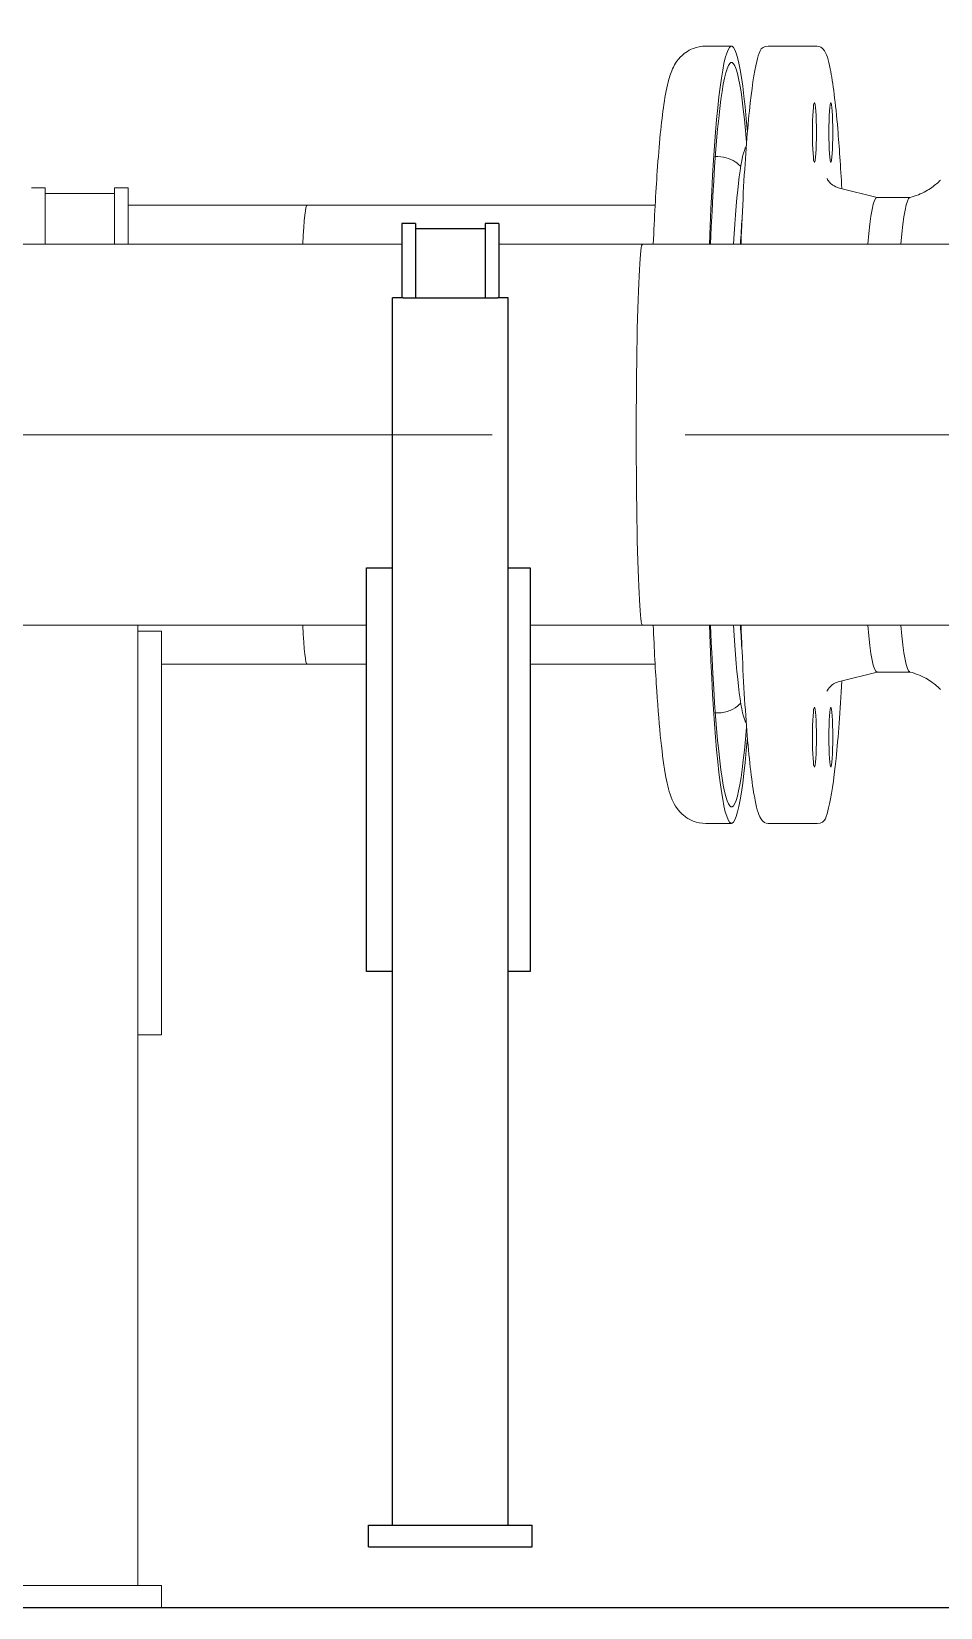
# Model space of a CAD drawing. Header units: millimetres. Extents: x 0 to 100323, y 0 to 59400.
# Drawn here: x 27628 to 27962, y 44741 to 45318 of the extents above; entities that cross this region are included whole.
import ezdxf

# ---------------------------------------------------------------- set-up
doc = ezdxf.new("R2010")
doc.units = ezdxf.units.MM
doc.header["$LTSCALE"] = 100
doc.linetypes.add('CHAIN', pattern=[0.3543, 0.2362, -0.0295, 0.0591, -0.0295])
doc.layers.add('P_Biomass (BM)', color=150, linetype='Continuous', lineweight=18, true_color=0x007fff)
doc.layers.add('P_BioMass CenterLine', color=150, linetype='CHAIN', lineweight=18, true_color=0x007fff)
doc.layers.add('Visible', color=7, linetype='Continuous', lineweight=25)

msp = doc.modelspace()

# ---------------------------------------------------------------- linework, layer by layer
at = {"layer": 'P_Biomass (BM)'}
for p, q in [((27885.08, 45313.03), (27875.6, 45313.03)), ((27898.55, 45313.03), (27916.51, 45313.03)), ((27880.09, 45272.53), (27879.14, 45272.53)), ((27633.27, 45261.03), (27628.27, 45261.03)), ((27633.27, 45261.03), (27633.27, 45240.38)), ((27658.77, 45259.03), (27633.27, 45259.03)), ((27658.77, 45261.03), (27658.77, 45240.38)), ((27663.77, 45261.03), (27658.77, 45261.03)), ((27663.77, 45261.03), (27663.77, 45240.38)), ((27938.51, 45257.53), (27924.65, 45261)), ((27663.77, 45254.68), (27729.35, 45254.68)), ((27729.35, 45254.68), (27857.05, 45254.68)), ((27938.46, 45257.53), (27950.52, 45257.53)), ((25853.8, 45240.38), (27764.17, 45240.38)), ((27799.67, 45240.38), (27852.42, 45240.38)), ((27852.42, 45240.38), (27973.86, 45240.38)), ((25833.66, 45100.68), (27751.17, 45100.68)), ((27667.27, 44748.53), (27667.27, 45100.68)), ((27667.27, 45098.53), (27676.02, 45098.53)), ((27676.02, 45098.53), (27676.02, 44950.53)), ((27811.17, 45100.68), (27852.42, 45100.68)), ((27852.42, 45100.68), (27973.86, 45100.68)), ((27676.02, 45086.38), (27729.35, 45086.38)), ((27729.35, 45086.38), (27751.17, 45086.38)), ((27811.17, 45086.38), (27857.05, 45086.38)), ((27938.51, 45083.53), (27924.65, 45080.06)), ((27938.46, 45083.53), (27950.52, 45083.53)), ((27880.09, 45068.53), (27879.14, 45068.53)), ((27885.08, 45028.03), (27875.6, 45028.03)), ((27898.55, 45028.03), (27916.51, 45028.03)), ((27676.02, 44950.53), (27667.27, 44950.53)), ((27616.02, 44748.53), (27676.02, 44748.53)), ((27676.02, 44740.53), (27676.02, 44748.53))]:
    msp.add_line(p, q, dxfattribs=at)
for centre, major_axis, ratio, start_param, end_param in [((27885.08, 45170.53), (0, 142.5), 0.065414, 5.606443, 7.341691), ((27885.08, 45170.53), (0, 136.5), 0.065414, 5.615891, 7.316794), ((27891.06, 45170.53), (0, 106), 0.065414, 0.08403, 0.851358), ((27729.35, 45170.53), (0, 84.15), 0.032742, 0, 0.591571), ((27938.46, 45170.53), (0, 87), 0.065414, 0, 0.638696), ((27950.56, 45170.53), (0, 87), 0.065414, 0.016389, 0.638696), ((27893.56, 45170.53), (0, 106), 0.065414, 0.7248, 0.851358), ((27893.56, 45170.53), (0, -105), 0.065414, 3.904755, 3.984576), ((27852.42, 45170.53), (0, 69.85), 0.032742, 0, 3.141593), ((27729.35, 45170.53), (0, 84.15), 0.032742, 2.550021, 3.141593), ((27885.08, 45170.53), (0, -142.5), 0.065414, 5.22468, 6.959927), ((27885.08, 45170.53), (0, -136.5), 0.065414, 5.249576, 6.95048), ((27891.06, 45170.53), (0, -106), 0.065414, 5.431827, 6.199156), ((27893.56, 45170.53), (0, 106), 0.065414, 2.290235, 2.416793), ((27893.56, 45170.53), (0, -105), 0.065414, 5.440202, 5.520023), ((27938.46, 45170.53), (0, -87), 0.065414, 5.644489, 6.283185), ((27950.56, 45170.53), (0, -87), 0.065414, 5.644489, 6.266796)]:
    msp.add_ellipse(centre, major_axis=major_axis, ratio=ratio, start_param=start_param, end_param=end_param, dxfattribs=at)
for centre, major_axis in [((27915.5, 45281.39), (0, -11)), ((27921.51, 45281.39), (0, -11)), ((27915.5, 45059.66), (0, 11)), ((27921.51, 45059.66), (0, 11))]:
    msp.add_ellipse(centre, major_axis=major_axis, ratio=0.065414, dxfattribs=at)
for points, knots in [([(27856.38, 45240.38), (27856.78, 45250.21), (27857.27, 45259.24), (27858.53, 45277.1), (27859.34, 45285.29), (27860.8, 45295.22), (27861.35, 45298.17), (27862.57, 45302.53), (27863.02, 45304.05), (27864.68, 45306.97), (27865.3, 45307.94), (27867.4, 45310.11), (27868.85, 45311.34), (27872.41, 45312.7), (27873.99, 45313.03), (27875.6, 45313.03)], [2.709033, 2.709033, 2.709033, 2.709033, 2.973187, 2.973187, 3.302608, 3.302608, 3.490979, 3.490979, 3.605232, 3.605232, 3.652037, 3.652037, 3.694406, 3.694406, 3.719484, 3.719484, 3.719484, 3.719484]), ([(27888.57, 45240.38), (27888.82, 45247.02), (27889.1, 45253.35), (27890.04, 45270.97), (27890.79, 45281.12), (27892.46, 45297.42), (27893.37, 45303.5), (27895.16, 45310.3), (27895.31, 45313.03), (27898.55, 45313.03)], [3.661294, 3.661294, 3.661294, 3.661294, 3.824415, 3.824415, 4.145296, 4.145296, 4.468484, 4.468484, 4.712389, 4.712389, 4.712389, 4.712389]), ([(27916.51, 45313.03), (27917.53, 45313.03), (27918.29, 45312.44), (27920.11, 45310.3), (27920.58, 45308.14), (27922.3, 45299.66), (27923.23, 45292.2), (27924.61, 45276.18), (27925.11, 45268.86), (27925.56, 45260.77)], [4.712389, 4.712389, 4.712389, 4.712389, 4.7891009, 4.7891009, 5.0239331, 5.0239331, 5.3621087, 5.3621087, 5.5866823, 5.5866823, 5.5866823, 5.5866823]), ([(27880.09, 45272.53), (27881.46, 45272.53), (27882.81, 45272.26), (27885.22, 45271.39), (27886.24, 45270.78), (27887.61, 45269.74), (27888.08, 45269.3), (27888.48, 45268.88)], [3.71948435, 3.71948435, 3.71948435, 3.71948435, 3.74309247, 3.74309247, 3.76903216, 3.76903216, 3.78834456, 3.78834456, 3.78834456, 3.78834456]), ([(27924.65, 45261), (27923.66, 45261.25), (27922.86, 45261.67), (27921.61, 45262.52), (27921.2, 45262.94), (27920.53, 45263.72), (27920.35, 45264.02), (27920.13, 45264.43), (27920.1, 45264.52), (27920.1, 45264.52)], [4.7287783, 4.7287783, 4.7287783, 4.7287783, 4.7569427, 4.7569427, 4.788423, 4.788423, 4.8293558, 4.8293558, 4.8753855, 4.8753855, 4.8753855, 4.8753855]), ([(27950.47, 45257.52), (27951.59, 45257.8), (27952.65, 45258.15), (27954.61, 45258.93), (27955.51, 45259.37), (27957.14, 45260.27), (27957.88, 45260.74), (27959.21, 45261.67), (27959.8, 45262.14), (27960.86, 45263.04), (27961.33, 45263.48), (27961.75, 45263.9)], [1.5871856, 1.5871856, 1.5871856, 1.5871856, 1.59702799, 1.59702799, 1.60687037, 1.60687037, 1.61671276, 1.61671276, 1.62655515, 1.62655515, 1.63639753, 1.63639753, 1.63639753, 1.63639753]), ([(27875.6, 45028.03), (27873.98, 45028.03), (27872.38, 45028.36), (27869.59, 45029.44), (27868.45, 45030.19), (27866.45, 45031.82), (27865.72, 45032.68), (27864.25, 45034.69), (27863.76, 45035.69), (27862.08, 45039.52), (27861.59, 45041.9), (27859.63, 45052.3), (27858.56, 45062.86), (27857.16, 45083.86), (27856.73, 45091.96), (27856.38, 45100.68)], [0.577892, 0.577892, 0.577892, 0.577892, 0.603185, 0.603185, 0.631076, 0.631076, 0.666701, 0.666701, 0.725463, 0.725463, 0.91092, 0.91092, 1.353977, 1.353977, 1.588343, 1.588343, 1.588343, 1.588343]), ([(27898.55, 45028.03), (27897.53, 45028.03), (27896.77, 45028.62), (27894.95, 45030.76), (27894.48, 45032.92), (27892.75, 45041.4), (27891.82, 45048.86), (27890.21, 45067.65), (27889.52, 45078.75), (27888.82, 45094.3), (27888.69, 45097.45), (27888.57, 45100.68)], [1.570796, 1.570796, 1.570796, 1.570796, 1.647508, 1.647508, 1.88234, 1.88234, 2.220516, 2.220516, 2.542662, 2.542662, 2.621892, 2.621892, 2.621892, 2.621892]), ([(27925.56, 45080.28), (27924.95, 45069.22), (27924.23, 45059.59), (27922.59, 45043.64), (27921.68, 45037.55), (27919.89, 45030.76), (27919.74, 45028.03), (27916.51, 45028.03)], [6.9796884, 6.9796884, 6.9796884, 6.9796884, 7.2868882, 7.2868882, 7.610077, 7.610077, 7.8539816, 7.8539816, 7.8539816, 7.8539816]), ([(27920.1, 45076.54), (27920.1, 45076.54), (27920.1, 45076.56), (27920.17, 45076.7), (27920.25, 45076.89), (27920.63, 45077.45), (27920.82, 45077.7), (27921.53, 45078.45), (27922.18, 45079.04), (27923.65, 45079.75), (27924.13, 45079.93), (27924.65, 45080.06)], [7.6909851, 7.6909851, 7.6909851, 7.6909851, 7.7127448, 7.7127448, 7.7587005, 7.7587005, 7.7846123, 7.7846123, 7.8227224, 7.8227224, 7.8375924, 7.8375924, 7.8375924, 7.8375924]), ([(27961.75, 45077.15), (27961.33, 45077.57), (27960.86, 45078.01), (27959.8, 45078.92), (27959.21, 45079.38), (27957.88, 45080.32), (27957.14, 45080.79), (27955.51, 45081.69), (27954.61, 45082.12), (27952.65, 45082.91), (27951.59, 45083.26), (27950.47, 45083.54)], [4.64678778, 4.64678778, 4.64678778, 4.64678778, 4.65663016, 4.65663016, 4.66647255, 4.66647255, 4.67631493, 4.67631493, 4.68615732, 4.68615732, 4.69599971, 4.69599971, 4.69599971, 4.69599971]), ([(27888.48, 45072.17), (27887.79, 45071.45), (27886.87, 45070.63), (27884.37, 45069.28), (27882.89, 45068.76), (27880.88, 45068.55), (27880.48, 45068.53), (27880.09, 45068.53)], [6.79221679, 6.79221679, 6.79221679, 6.79221679, 6.82588326, 6.82588326, 6.85426144, 6.85426144, 6.861077, 6.861077, 6.861077, 6.861077])]:
    msp.add_open_spline(points, degree=3, knots=knots, dxfattribs=at)
at = {"layer": 'P_BioMass CenterLine', "ltscale": 23.990969}
msp.add_line((25530.63, 45170.53), (28102.42, 45170.53), dxfattribs=at)
at = {"layer": 'Visible'}
for p, q in [((27764.17, 45248.03), (27764.17, 45220.77)), ((27769.17, 45248.03), (27764.17, 45248.03)), ((27769.17, 45248.03), (27769.17, 45220.77)), ((27794.67, 45248.03), (27794.67, 45220.77)), ((27799.67, 45248.03), (27794.67, 45248.03)), ((27799.67, 45248.03), (27799.67, 45220.77)), ((27794.67, 45246.03), (27769.17, 45246.03)), ((27764.67, 45220.77), (27760.67, 45220.77)), ((27760.67, 44770.77), (27760.67, 45220.77)), ((27764.67, 45220.77), (27799.17, 45220.77)), ((27803.17, 45220.77), (27799.17, 45220.77)), ((27803.17, 44770.77), (27803.17, 45220.77)), ((27751.17, 45121.78), (27760.67, 45121.78)), ((27751.17, 44973.78), (27751.17, 45121.78)), ((27803.17, 45121.78), (27811.17, 45121.78)), ((27811.17, 45121.78), (27811.17, 44973.78)), ((27760.67, 44973.78), (27751.17, 44973.78)), ((27811.17, 44973.78), (27803.17, 44973.78)), ((27751.92, 44762.77), (27751.92, 44770.77)), ((27751.92, 44770.77), (27811.92, 44770.77)), ((27811.92, 44762.77), (27811.92, 44770.77)), ((27751.92, 44762.77), (27811.92, 44762.77)), ((23292.93, 44740.53), (28186.6, 44740.53))]:
    msp.add_line(p, q, dxfattribs=at)

doc.saveas('drawing.dxf')
